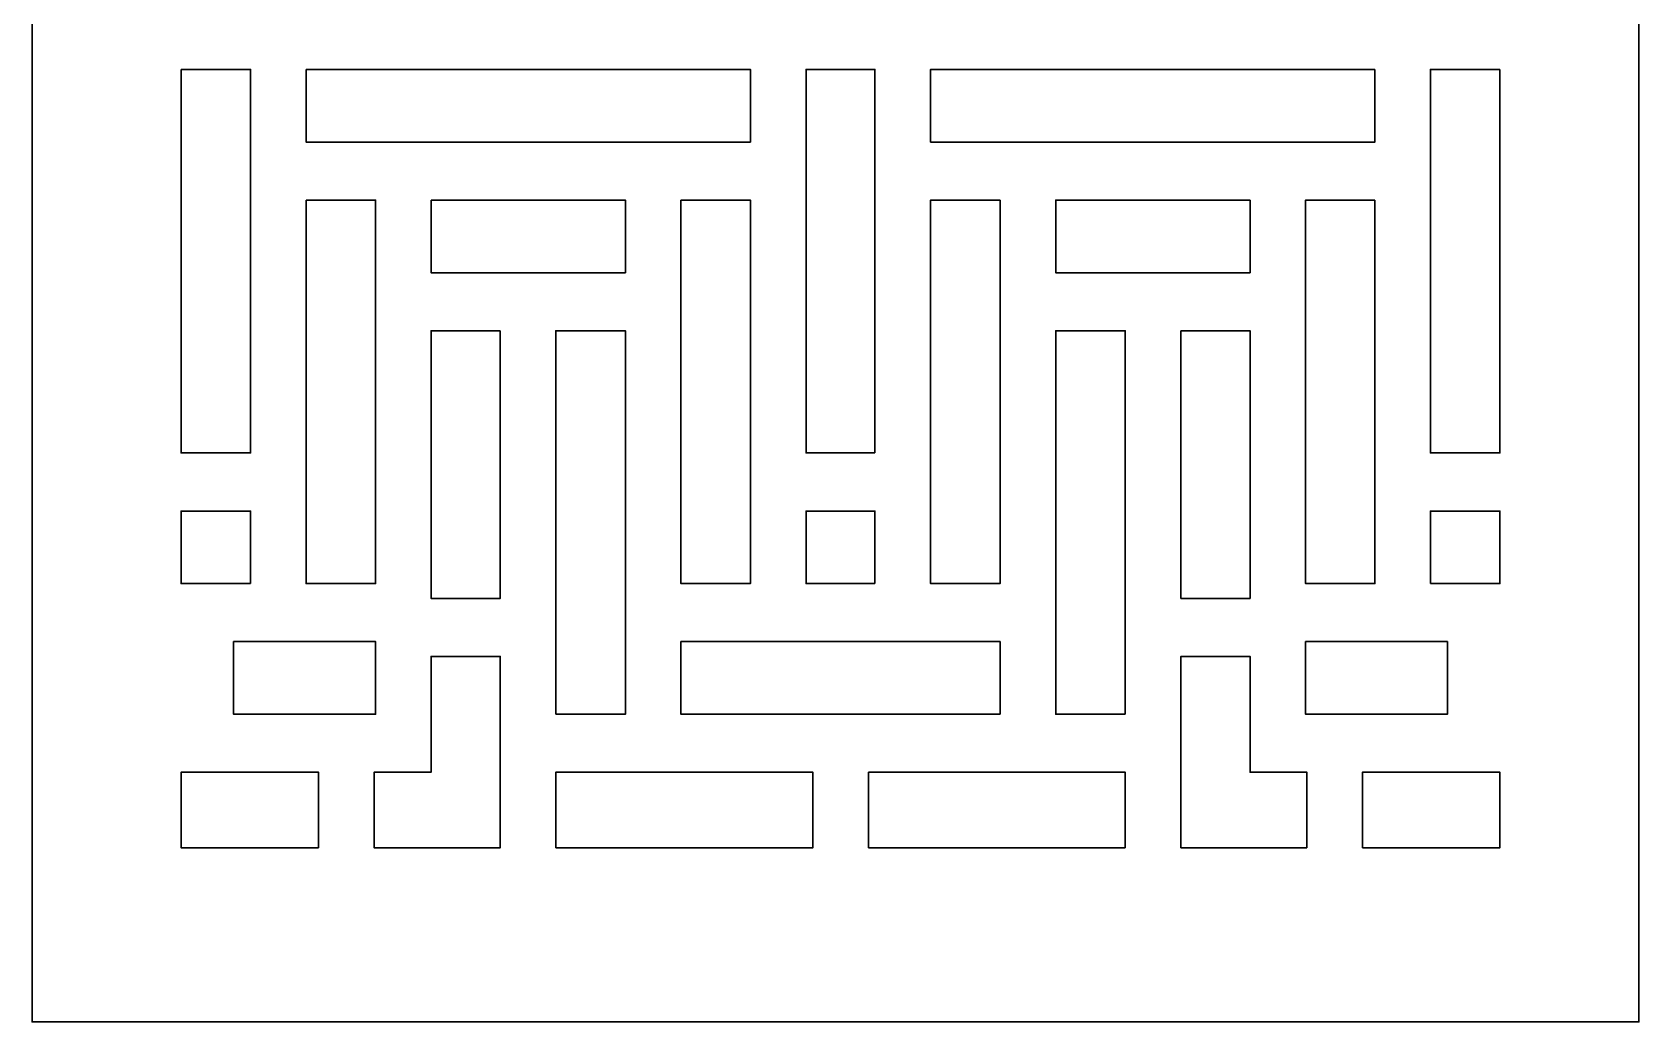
# Model space of a CAD drawing. Header units: centimetres. Extents: x -16.3 to -9.2, y -9 to 9.
# Drawn here: x -16.35 to -9.23, y -9 to -4.62 of the extents above; entities that cross this region are included whole.
import ezdxf

# ---------------------------------------------------------------- set-up
doc = ezdxf.new("R2010")
doc.units = ezdxf.units.CM
doc.header["$MEASUREMENT"] = 0
doc.layers.add('layer 1', color=7, linetype='Continuous')

msp = doc.modelspace()

# ---------------------------------------------------------------- linework, layer by layer
at = {"layer": 'layer 1', "color": 250, "lineweight": 30}
for points, knots in [([(-9.22913, 9.00077), (-9.22913, 9.00077), (-9.22913, 7.89563), (-9.22913, 7.89563), (-9.22913, 7.89563), (-9.22913, 7.89563), (-9.22913, 7.63848), (-9.22913, 7.63848), (-9.22913, 7.63848), (-9.22913, 7.63848), (-9.22913, 7.31703), (-9.22913, 7.31703), (-9.22913, 7.31703), (-9.22913, 7.31703), (-9.22913, 7.05987), (-9.22913, 7.05987), (-9.22913, 7.05987), (-9.22913, 7.05987), (-9.22913, 4.58731), (-9.22913, 4.58731), (-9.22913, 4.58731), (-9.22913, 4.58731), (-9.22913, 4.33015), (-9.22913, 4.33015), (-9.22913, 4.33015), (-9.22913, 4.33015), (-9.22913, 4.00871), (-9.22913, 4.00871), (-9.22913, 4.00871), (-9.22913, 4.00871), (-9.22913, 3.75155), (-9.22913, 3.75155), (-9.22913, 3.75155), (-9.22913, 3.75155), (-9.22913, -3.94676), (-9.22913, -3.94676), (-9.22913, -3.94676), (-9.22913, -3.94676), (-9.22913, -4.20392), (-9.22913, -4.20392), (-9.22913, -4.20392), (-9.22913, -4.20392), (-9.22913, -4.52537), (-9.22913, -4.52537), (-9.22913, -4.52537), (-9.22913, -4.52537), (-9.22913, -4.78252), (-9.22913, -4.78252), (-9.22913, -4.78252), (-9.22913, -4.78252), (-9.22913, -7.05933), (-9.22913, -7.05933), (-9.22913, -7.05933), (-9.22913, -7.05933), (-9.22913, -7.31649), (-9.22913, -7.31649), (-9.22913, -7.31649), (-9.22913, -7.31649), (-9.22913, -7.63793), (-9.22913, -7.63793), (-9.22913, -7.63793), (-9.22913, -7.63793), (-9.22913, -7.89509), (-9.22913, -7.89509), (-9.22913, -7.89509), (-9.22913, -7.89509), (-9.22913, -9.00022), (-9.22913, -9.00022), (-9.22913, -9.00022), (-9.22913, -9.00022), (-12.78405, -9.00022), (-12.78405, -9.00022), (-12.78405, -9.00022), (-12.78405, -9.00022), (-12.79054, -9.00022), (-12.79054, -9.00022), (-12.79054, -9.00022), (-12.79054, -9.00022), (-16.34546, -9.00022), (-16.34546, -9.00022), (-16.34546, -9.00022), (-16.34546, -9.00022), (-16.34546, -7.89509), (-16.34546, -7.89509), (-16.34546, -7.89509), (-16.34546, -7.89509), (-16.34546, -7.63793), (-16.34546, -7.63793), (-16.34546, -7.63793), (-16.34546, -7.63793), (-16.34546, -7.31649), (-16.34546, -7.31649), (-16.34546, -7.31649), (-16.34546, -7.31649), (-16.34546, -7.05933), (-16.34546, -7.05933), (-16.34546, -7.05933), (-16.34546, -7.05933), (-16.34546, -4.78252), (-16.34546, -4.78252), (-16.34546, -4.78252), (-16.34546, -4.78252), (-16.34546, -4.52537), (-16.34546, -4.52537), (-16.34546, -4.52537), (-16.34546, -4.52537), (-16.34546, -4.20392), (-16.34546, -4.20392), (-16.34546, -4.20392), (-16.34546, -4.20392), (-16.34546, -3.94676), (-16.34546, -3.94676), (-16.34546, -3.94676), (-16.34546, -3.94676), (-16.34546, 3.75155), (-16.34546, 3.75155), (-16.34546, 3.75155), (-16.34546, 3.75155), (-16.34546, 4.00871), (-16.34546, 4.00871), (-16.34546, 4.00871), (-16.34546, 4.00871), (-16.34546, 4.33015), (-16.34546, 4.33015), (-16.34546, 4.33015), (-16.34546, 4.33015), (-16.34546, 4.58731), (-16.34546, 4.58731), (-16.34546, 4.58731), (-16.34546, 4.58731), (-16.34546, 7.05987), (-16.34546, 7.05987), (-16.34546, 7.05987), (-16.34546, 7.05987), (-16.34546, 7.31703), (-16.34546, 7.31703), (-16.34546, 7.31703), (-16.34546, 7.31703), (-16.34546, 7.63848), (-16.34546, 7.63848), (-16.34546, 7.63848), (-16.34546, 7.63848), (-16.34546, 7.89563), (-16.34546, 7.89563), (-16.34546, 7.89563), (-16.34546, 7.89563), (-16.34546, 9.00077), (-16.34546, 9.00077), (-16.34546, 9.00077), (-16.34546, 9.00077), (-12.79054, 9.00077), (-12.79054, 9.00077), (-12.79054, 9.00077), (-12.79054, 9.00077), (-12.78405, 9.00077), (-12.78405, 9.00077), (-12.78405, 9.00077), (-12.78405, 9.00077), (-9.22913, 9.00077), (-9.22913, 9.00077)], [0, 0, 0, 0, 0.0243902, 0.0243902, 0.0243902, 0.0243902, 0.0487805, 0.0487805, 0.0487805, 0.0487805, 0.0731707, 0.0731707, 0.0731707, 0.0731707, 0.097561, 0.097561, 0.097561, 0.097561, 0.1219512, 0.1219512, 0.1219512, 0.1219512, 0.1463415, 0.1463415, 0.1463415, 0.1463415, 0.1707317, 0.1707317, 0.1707317, 0.1707317, 0.195122, 0.195122, 0.195122, 0.195122, 0.2195122, 0.2195122, 0.2195122, 0.2195122, 0.2439024, 0.2439024, 0.2439024, 0.2439024, 0.2682927, 0.2682927, 0.2682927, 0.2682927, 0.2926829, 0.2926829, 0.2926829, 0.2926829, 0.3170732, 0.3170732, 0.3170732, 0.3170732, 0.3414634, 0.3414634, 0.3414634, 0.3414634, 0.3658537, 0.3658537, 0.3658537, 0.3658537, 0.3902439, 0.3902439, 0.3902439, 0.3902439, 0.4146341, 0.4146341, 0.4146341, 0.4146341, 0.4390244, 0.4390244, 0.4390244, 0.4390244, 0.4634146, 0.4634146, 0.4634146, 0.4634146, 0.4878049, 0.4878049, 0.4878049, 0.4878049, 0.5121951, 0.5121951, 0.5121951, 0.5121951, 0.5365854, 0.5365854, 0.5365854, 0.5365854, 0.5609756, 0.5609756, 0.5609756, 0.5609756, 0.5853659, 0.5853659, 0.5853659, 0.5853659, 0.6097561, 0.6097561, 0.6097561, 0.6097561, 0.6341463, 0.6341463, 0.6341463, 0.6341463, 0.6585366, 0.6585366, 0.6585366, 0.6585366, 0.6829268, 0.6829268, 0.6829268, 0.6829268, 0.7073171, 0.7073171, 0.7073171, 0.7073171, 0.7317073, 0.7317073, 0.7317073, 0.7317073, 0.7560976, 0.7560976, 0.7560976, 0.7560976, 0.7804878, 0.7804878, 0.7804878, 0.7804878, 0.804878, 0.804878, 0.804878, 0.804878, 0.8292683, 0.8292683, 0.8292683, 0.8292683, 0.8536585, 0.8536585, 0.8536585, 0.8536585, 0.8780488, 0.8780488, 0.8780488, 0.8780488, 0.902439, 0.902439, 0.902439, 0.902439, 0.9268293, 0.9268293, 0.9268293, 0.9268293, 0.9512195, 0.9512195, 0.9512195, 0.9512195, 1, 1, 1, 1]), ([(-15.68569, -4.78252), (-15.68569, -4.78252), (-15.68569, -6.48072), (-15.68569, -6.48072), (-15.68569, -6.48072), (-15.68569, -6.48072), (-15.37807, -6.48072), (-15.37807, -6.48072), (-15.37807, -6.48072), (-15.37807, -6.48072), (-15.37807, -4.78252), (-15.37807, -4.78252), (-15.37807, -4.78252), (-15.37807, -4.78252), (-15.68569, -4.78252), (-15.68569, -4.78252)], [0, 0, 0, 0, 0.2, 0.2, 0.2, 0.2, 0.4, 0.4, 0.4, 0.4, 0.6, 0.6, 0.6, 0.6, 1, 1, 1, 1]), ([(-15.13184, -4.78252), (-15.13184, -4.78252), (-15.13184, -5.10397), (-15.13184, -5.10397), (-15.13184, -5.10397), (-15.13184, -5.10397), (-13.16395, -5.10397), (-13.16395, -5.10397), (-13.16395, -5.10397), (-13.16395, -5.10397), (-13.16395, -4.78252), (-13.16395, -4.78252), (-13.16395, -4.78252), (-13.16395, -4.78252), (-14.02606, -4.78252), (-14.02606, -4.78252), (-14.02606, -4.78252), (-14.02606, -4.78252), (-14.27229, -4.78252), (-14.27229, -4.78252), (-14.27229, -4.78252), (-14.27229, -4.78252), (-15.13184, -4.78252), (-15.13184, -4.78252)], [0, 0, 0, 0, 0.1428571, 0.1428571, 0.1428571, 0.1428571, 0.2857143, 0.2857143, 0.2857143, 0.2857143, 0.4285714, 0.4285714, 0.4285714, 0.4285714, 0.5714286, 0.5714286, 0.5714286, 0.5714286, 0.7142857, 0.7142857, 0.7142857, 0.7142857, 1, 1, 1, 1]), ([(-12.61235, -6.48072), (-12.61235, -6.48072), (-12.61235, -5.36113), (-12.61235, -5.36113), (-12.61235, -5.36113), (-12.61235, -5.36113), (-12.61299, -5.36113), (-12.61299, -5.36113), (-12.61299, -5.36113), (-12.61299, -5.36113), (-12.61299, -5.10397), (-12.61299, -5.10397), (-12.61299, -5.10397), (-12.61299, -5.10397), (-12.61235, -5.10397), (-12.61235, -5.10397), (-12.61235, -5.10397), (-12.61235, -5.10397), (-12.61235, -4.78252), (-12.61235, -4.78252), (-12.61235, -4.78252), (-12.61235, -4.78252), (-12.91772, -4.78252), (-12.91772, -4.78252), (-12.91772, -4.78252), (-12.91772, -4.78252), (-12.91772, -5.10397), (-12.91772, -5.10397), (-12.91772, -5.10397), (-12.91772, -5.10397), (-12.91708, -5.10397), (-12.91708, -5.10397), (-12.91708, -5.10397), (-12.91708, -5.10397), (-12.91708, -5.36113), (-12.91708, -5.36113), (-12.91708, -5.36113), (-12.91708, -5.36113), (-12.91772, -5.36113), (-12.91772, -5.36113), (-12.91772, -5.36113), (-12.91772, -5.36113), (-12.91772, -6.48072), (-12.91772, -6.48072), (-12.91772, -6.48072), (-12.91772, -6.48072), (-12.61235, -6.48072), (-12.61235, -6.48072)], [0, 0, 0, 0, 0.0769231, 0.0769231, 0.0769231, 0.0769231, 0.1538462, 0.1538462, 0.1538462, 0.1538462, 0.2307692, 0.2307692, 0.2307692, 0.2307692, 0.3076923, 0.3076923, 0.3076923, 0.3076923, 0.3846154, 0.3846154, 0.3846154, 0.3846154, 0.4615385, 0.4615385, 0.4615385, 0.4615385, 0.5384615, 0.5384615, 0.5384615, 0.5384615, 0.6153846, 0.6153846, 0.6153846, 0.6153846, 0.6923077, 0.6923077, 0.6923077, 0.6923077, 0.7692308, 0.7692308, 0.7692308, 0.7692308, 0.8461538, 0.8461538, 0.8461538, 0.8461538, 1, 1, 1, 1]), ([(-10.39823, -4.78252), (-10.39823, -4.78252), (-10.39823, -5.10397), (-10.39823, -5.10397), (-10.39823, -5.10397), (-10.39823, -5.10397), (-12.36612, -5.10397), (-12.36612, -5.10397), (-12.36612, -5.10397), (-12.36612, -5.10397), (-12.36612, -4.78252), (-12.36612, -4.78252), (-12.36612, -4.78252), (-12.36612, -4.78252), (-11.504, -4.78252), (-11.504, -4.78252), (-11.504, -4.78252), (-11.504, -4.78252), (-11.25777, -4.78252), (-11.25777, -4.78252), (-11.25777, -4.78252), (-11.25777, -4.78252), (-10.39823, -4.78252), (-10.39823, -4.78252)], [0, 0, 0, 0, 0.1428571, 0.1428571, 0.1428571, 0.1428571, 0.2857143, 0.2857143, 0.2857143, 0.2857143, 0.4285714, 0.4285714, 0.4285714, 0.4285714, 0.5714286, 0.5714286, 0.5714286, 0.5714286, 0.7142857, 0.7142857, 0.7142857, 0.7142857, 1, 1, 1, 1]), ([(-9.84437, -4.78252), (-9.84437, -4.78252), (-9.84437, -6.48072), (-9.84437, -6.48072), (-9.84437, -6.48072), (-9.84437, -6.48072), (-10.152, -6.48072), (-10.152, -6.48072), (-10.152, -6.48072), (-10.152, -6.48072), (-10.152, -4.78252), (-10.152, -4.78252), (-10.152, -4.78252), (-10.152, -4.78252), (-9.84437, -4.78252), (-9.84437, -4.78252)], [0, 0, 0, 0, 0.2, 0.2, 0.2, 0.2, 0.4, 0.4, 0.4, 0.4, 0.6, 0.6, 0.6, 0.6, 1, 1, 1, 1]), ([(-15.13184, -5.36113), (-15.13184, -5.36113), (-15.13184, -7.05933), (-15.13184, -7.05933), (-15.13184, -7.05933), (-15.13184, -7.05933), (-14.82454, -7.05933), (-14.82454, -7.05933), (-14.82454, -7.05933), (-14.82454, -7.05933), (-14.82454, -5.36113), (-14.82454, -5.36113), (-14.82454, -5.36113), (-14.82454, -5.36113), (-15.13184, -5.36113), (-15.13184, -5.36113)], [0, 0, 0, 0, 0.2, 0.2, 0.2, 0.2, 0.4, 0.4, 0.4, 0.4, 0.6, 0.6, 0.6, 0.6, 1, 1, 1, 1]), ([(-14.57863, -5.36113), (-14.57863, -5.36113), (-14.57863, -5.68257), (-14.57863, -5.68257), (-14.57863, -5.68257), (-14.57863, -5.68257), (-13.71812, -5.68257), (-13.71812, -5.68257), (-13.71812, -5.68257), (-13.71812, -5.68257), (-13.71812, -5.36113), (-13.71812, -5.36113), (-13.71812, -5.36113), (-13.71812, -5.36113), (-14.57863, -5.36113), (-14.57863, -5.36113)], [0, 0, 0, 0, 0.2, 0.2, 0.2, 0.2, 0.4, 0.4, 0.4, 0.4, 0.6, 0.6, 0.6, 0.6, 1, 1, 1, 1]), ([(-13.47189, -5.36113), (-13.47189, -5.36113), (-13.47189, -7.05933), (-13.47189, -7.05933), (-13.47189, -7.05933), (-13.47189, -7.05933), (-13.16395, -7.05933), (-13.16395, -7.05933), (-13.16395, -7.05933), (-13.16395, -7.05933), (-13.16395, -5.36113), (-13.16395, -5.36113), (-13.16395, -5.36113), (-13.16395, -5.36113), (-13.47189, -5.36113), (-13.47189, -5.36113)], [0, 0, 0, 0, 0.2, 0.2, 0.2, 0.2, 0.4, 0.4, 0.4, 0.4, 0.6, 0.6, 0.6, 0.6, 1, 1, 1, 1]), ([(-12.05817, -5.36113), (-12.05817, -5.36113), (-12.05817, -7.05933), (-12.05817, -7.05933), (-12.05817, -7.05933), (-12.05817, -7.05933), (-12.36612, -7.05933), (-12.36612, -7.05933), (-12.36612, -7.05933), (-12.36612, -7.05933), (-12.36612, -5.36113), (-12.36612, -5.36113), (-12.36612, -5.36113), (-12.36612, -5.36113), (-12.05817, -5.36113), (-12.05817, -5.36113)], [0, 0, 0, 0, 0.2, 0.2, 0.2, 0.2, 0.4, 0.4, 0.4, 0.4, 0.6, 0.6, 0.6, 0.6, 1, 1, 1, 1]), ([(-10.95143, -5.36113), (-10.95143, -5.36113), (-10.95143, -5.68257), (-10.95143, -5.68257), (-10.95143, -5.68257), (-10.95143, -5.68257), (-11.81195, -5.68257), (-11.81195, -5.68257), (-11.81195, -5.68257), (-11.81195, -5.68257), (-11.81195, -5.36113), (-11.81195, -5.36113), (-11.81195, -5.36113), (-11.81195, -5.36113), (-10.95143, -5.36113), (-10.95143, -5.36113)], [0, 0, 0, 0, 0.2, 0.2, 0.2, 0.2, 0.4, 0.4, 0.4, 0.4, 0.6, 0.6, 0.6, 0.6, 1, 1, 1, 1]), ([(-10.39823, -5.36113), (-10.39823, -5.36113), (-10.39823, -7.05933), (-10.39823, -7.05933), (-10.39823, -7.05933), (-10.39823, -7.05933), (-10.70553, -7.05933), (-10.70553, -7.05933), (-10.70553, -7.05933), (-10.70553, -7.05933), (-10.70553, -5.36113), (-10.70553, -5.36113), (-10.70553, -5.36113), (-10.70553, -5.36113), (-10.39823, -5.36113), (-10.39823, -5.36113)], [0, 0, 0, 0, 0.2, 0.2, 0.2, 0.2, 0.4, 0.4, 0.4, 0.4, 0.6, 0.6, 0.6, 0.6, 1, 1, 1, 1]), ([(-14.27229, -5.93973), (-14.27229, -5.93973), (-14.57863, -5.93973), (-14.57863, -5.93973), (-14.57863, -5.93973), (-14.57863, -5.93973), (-14.57863, -7.1249), (-14.57863, -7.1249), (-14.57863, -7.1249), (-14.57863, -7.1249), (-14.27229, -7.1249), (-14.27229, -7.1249), (-14.27229, -7.1249), (-14.27229, -7.1249), (-14.27229, -5.93973), (-14.27229, -5.93973)], [0, 0, 0, 0, 0.2, 0.2, 0.2, 0.2, 0.4, 0.4, 0.4, 0.4, 0.6, 0.6, 0.6, 0.6, 1, 1, 1, 1]), ([(-14.02606, -7.63793), (-14.02606, -7.63793), (-13.71812, -7.63793), (-13.71812, -7.63793), (-13.71812, -7.63793), (-13.71812, -7.63793), (-13.71812, -7.51964), (-13.71812, -7.51964), (-13.71812, -7.51964), (-13.71812, -7.51964), (-13.71812, -7.31649), (-13.71812, -7.31649), (-13.71812, -7.31649), (-13.71812, -7.31649), (-13.71812, -7.05933), (-13.71812, -7.05933), (-13.71812, -7.05933), (-13.71812, -7.05933), (-13.71812, -5.93973), (-13.71812, -5.93973), (-13.71812, -5.93973), (-13.71812, -5.93973), (-14.02606, -5.93973), (-14.02606, -5.93973), (-14.02606, -5.93973), (-14.02606, -5.93973), (-14.02606, -7.63793), (-14.02606, -7.63793)], [0, 0, 0, 0, 0.125, 0.125, 0.125, 0.125, 0.25, 0.25, 0.25, 0.25, 0.375, 0.375, 0.375, 0.375, 0.5, 0.5, 0.5, 0.5, 0.625, 0.625, 0.625, 0.625, 0.75, 0.75, 0.75, 0.75, 1, 1, 1, 1]), ([(-11.504, -7.63793), (-11.504, -7.63793), (-11.81195, -7.63793), (-11.81195, -7.63793), (-11.81195, -7.63793), (-11.81195, -7.63793), (-11.81195, -7.51964), (-11.81195, -7.51964), (-11.81195, -7.51964), (-11.81195, -7.51964), (-11.81195, -7.31649), (-11.81195, -7.31649), (-11.81195, -7.31649), (-11.81195, -7.31649), (-11.81195, -7.05933), (-11.81195, -7.05933), (-11.81195, -7.05933), (-11.81195, -7.05933), (-11.81195, -5.93973), (-11.81195, -5.93973), (-11.81195, -5.93973), (-11.81195, -5.93973), (-11.504, -5.93973), (-11.504, -5.93973), (-11.504, -5.93973), (-11.504, -5.93973), (-11.504, -7.63793), (-11.504, -7.63793)], [0, 0, 0, 0, 0.125, 0.125, 0.125, 0.125, 0.25, 0.25, 0.25, 0.25, 0.375, 0.375, 0.375, 0.375, 0.5, 0.5, 0.5, 0.5, 0.625, 0.625, 0.625, 0.625, 0.75, 0.75, 0.75, 0.75, 1, 1, 1, 1]), ([(-11.25777, -5.93973), (-11.25777, -5.93973), (-10.95143, -5.93973), (-10.95143, -5.93973), (-10.95143, -5.93973), (-10.95143, -5.93973), (-10.95143, -7.1249), (-10.95143, -7.1249), (-10.95143, -7.1249), (-10.95143, -7.1249), (-11.25777, -7.1249), (-11.25777, -7.1249), (-11.25777, -7.1249), (-11.25777, -7.1249), (-11.25777, -5.93973), (-11.25777, -5.93973)], [0, 0, 0, 0, 0.2, 0.2, 0.2, 0.2, 0.4, 0.4, 0.4, 0.4, 0.6, 0.6, 0.6, 0.6, 1, 1, 1, 1]), ([(-15.37807, -7.05933), (-15.37807, -7.05933), (-15.37807, -6.73788), (-15.37807, -6.73788), (-15.37807, -6.73788), (-15.37807, -6.73788), (-15.68569, -6.73788), (-15.68569, -6.73788), (-15.68569, -6.73788), (-15.68569, -6.73788), (-15.68569, -7.05933), (-15.68569, -7.05933), (-15.68569, -7.05933), (-15.68569, -7.05933), (-15.37807, -7.05933), (-15.37807, -7.05933)], [0, 0, 0, 0, 0.2, 0.2, 0.2, 0.2, 0.4, 0.4, 0.4, 0.4, 0.6, 0.6, 0.6, 0.6, 1, 1, 1, 1]), ([(-12.61235, -7.05933), (-12.61235, -7.05933), (-12.61235, -6.73788), (-12.61235, -6.73788), (-12.61235, -6.73788), (-12.61235, -6.73788), (-12.91772, -6.73788), (-12.91772, -6.73788), (-12.91772, -6.73788), (-12.91772, -6.73788), (-12.91772, -7.05933), (-12.91772, -7.05933), (-12.91772, -7.05933), (-12.91772, -7.05933), (-12.61235, -7.05933), (-12.61235, -7.05933)], [0, 0, 0, 0, 0.2, 0.2, 0.2, 0.2, 0.4, 0.4, 0.4, 0.4, 0.6, 0.6, 0.6, 0.6, 1, 1, 1, 1]), ([(-10.152, -7.05933), (-10.152, -7.05933), (-10.152, -6.73788), (-10.152, -6.73788), (-10.152, -6.73788), (-10.152, -6.73788), (-9.84437, -6.73788), (-9.84437, -6.73788), (-9.84437, -6.73788), (-9.84437, -6.73788), (-9.84437, -7.05933), (-9.84437, -7.05933), (-9.84437, -7.05933), (-9.84437, -7.05933), (-10.152, -7.05933), (-10.152, -7.05933)], [0, 0, 0, 0, 0.2, 0.2, 0.2, 0.2, 0.4, 0.4, 0.4, 0.4, 0.6, 0.6, 0.6, 0.6, 1, 1, 1, 1]), ([(-15.13184, -7.31649), (-15.13184, -7.31649), (-15.37807, -7.31649), (-15.37807, -7.31649), (-15.37807, -7.31649), (-15.37807, -7.31649), (-15.45328, -7.31649), (-15.45328, -7.31649), (-15.45328, -7.31649), (-15.45328, -7.31649), (-15.45328, -7.63793), (-15.45328, -7.63793), (-15.45328, -7.63793), (-15.45328, -7.63793), (-14.82454, -7.63793), (-14.82454, -7.63793), (-14.82454, -7.63793), (-14.82454, -7.63793), (-14.82454, -7.31649), (-14.82454, -7.31649), (-14.82454, -7.31649), (-14.82454, -7.31649), (-15.13184, -7.31649), (-15.13184, -7.31649)], [0, 0, 0, 0, 0.1428571, 0.1428571, 0.1428571, 0.1428571, 0.2857143, 0.2857143, 0.2857143, 0.2857143, 0.4285714, 0.4285714, 0.4285714, 0.4285714, 0.5714286, 0.5714286, 0.5714286, 0.5714286, 0.7142857, 0.7142857, 0.7142857, 0.7142857, 1, 1, 1, 1]), ([(-12.05817, -7.63793), (-12.05817, -7.63793), (-12.05817, -7.31649), (-12.05817, -7.31649), (-12.05817, -7.31649), (-12.05817, -7.31649), (-13.47189, -7.31649), (-13.47189, -7.31649), (-13.47189, -7.31649), (-13.47189, -7.31649), (-13.47189, -7.63793), (-13.47189, -7.63793), (-13.47189, -7.63793), (-13.47189, -7.63793), (-12.05817, -7.63793), (-12.05817, -7.63793)], [0, 0, 0, 0, 0.2, 0.2, 0.2, 0.2, 0.4, 0.4, 0.4, 0.4, 0.6, 0.6, 0.6, 0.6, 1, 1, 1, 1]), ([(-10.39823, -7.31649), (-10.39823, -7.31649), (-10.152, -7.31649), (-10.152, -7.31649), (-10.152, -7.31649), (-10.152, -7.31649), (-10.07678, -7.31649), (-10.07678, -7.31649), (-10.07678, -7.31649), (-10.07678, -7.31649), (-10.07678, -7.63793), (-10.07678, -7.63793), (-10.07678, -7.63793), (-10.07678, -7.63793), (-10.70553, -7.63793), (-10.70553, -7.63793), (-10.70553, -7.63793), (-10.70553, -7.63793), (-10.70553, -7.31649), (-10.70553, -7.31649), (-10.70553, -7.31649), (-10.70553, -7.31649), (-10.39823, -7.31649), (-10.39823, -7.31649)], [0, 0, 0, 0, 0.1428571, 0.1428571, 0.1428571, 0.1428571, 0.2857143, 0.2857143, 0.2857143, 0.2857143, 0.4285714, 0.4285714, 0.4285714, 0.4285714, 0.5714286, 0.5714286, 0.5714286, 0.5714286, 0.7142857, 0.7142857, 0.7142857, 0.7142857, 1, 1, 1, 1]), ([(-14.27229, -8.1635), (-14.27229, -8.1635), (-14.27229, -8.22907), (-14.27229, -8.22907), (-14.27229, -8.22907), (-14.27229, -8.22907), (-14.83064, -8.22907), (-14.83064, -8.22907), (-14.83064, -8.22907), (-14.83064, -8.22907), (-14.83064, -7.89509), (-14.83064, -7.89509), (-14.83064, -7.89509), (-14.83064, -7.89509), (-14.82454, -7.89509), (-14.82454, -7.89509), (-14.82454, -7.89509), (-14.82454, -7.89509), (-14.57863, -7.89509), (-14.57863, -7.89509), (-14.57863, -7.89509), (-14.57863, -7.89509), (-14.57863, -7.63793), (-14.57863, -7.63793), (-14.57863, -7.63793), (-14.57863, -7.63793), (-14.57863, -7.38206), (-14.57863, -7.38206), (-14.57863, -7.38206), (-14.57863, -7.38206), (-14.27229, -7.38206), (-14.27229, -7.38206), (-14.27229, -7.38206), (-14.27229, -7.38206), (-14.27229, -7.63793), (-14.27229, -7.63793), (-14.27229, -7.63793), (-14.27229, -7.63793), (-14.27229, -7.89509), (-14.27229, -7.89509), (-14.27229, -7.89509), (-14.27229, -7.89509), (-14.27229, -8.0661), (-14.27229, -8.0661), (-14.27229, -8.0661), (-14.27229, -8.0661), (-14.27229, -8.1635), (-14.27229, -8.1635)], [0, 0, 0, 0, 0.0769231, 0.0769231, 0.0769231, 0.0769231, 0.1538462, 0.1538462, 0.1538462, 0.1538462, 0.2307692, 0.2307692, 0.2307692, 0.2307692, 0.3076923, 0.3076923, 0.3076923, 0.3076923, 0.3846154, 0.3846154, 0.3846154, 0.3846154, 0.4615385, 0.4615385, 0.4615385, 0.4615385, 0.5384615, 0.5384615, 0.5384615, 0.5384615, 0.6153846, 0.6153846, 0.6153846, 0.6153846, 0.6923077, 0.6923077, 0.6923077, 0.6923077, 0.7692308, 0.7692308, 0.7692308, 0.7692308, 0.8461538, 0.8461538, 0.8461538, 0.8461538, 1, 1, 1, 1]), ([(-11.25777, -8.22907), (-11.25777, -8.22907), (-11.25777, -7.89509), (-11.25777, -7.89509), (-11.25777, -7.89509), (-11.25777, -7.89509), (-11.25777, -7.63793), (-11.25777, -7.63793), (-11.25777, -7.63793), (-11.25777, -7.63793), (-11.25777, -7.38206), (-11.25777, -7.38206), (-11.25777, -7.38206), (-11.25777, -7.38206), (-10.95143, -7.38206), (-10.95143, -7.38206), (-10.95143, -7.38206), (-10.95143, -7.38206), (-10.95143, -7.63793), (-10.95143, -7.63793), (-10.95143, -7.63793), (-10.95143, -7.63793), (-10.95143, -7.89509), (-10.95143, -7.89509), (-10.95143, -7.89509), (-10.95143, -7.89509), (-10.70553, -7.89509), (-10.70553, -7.89509), (-10.70553, -7.89509), (-10.70553, -7.89509), (-10.69942, -7.89509), (-10.69942, -7.89509), (-10.69942, -7.89509), (-10.69942, -7.89509), (-10.69974, -8.22907), (-10.69974, -8.22907), (-10.69974, -8.22907), (-10.69974, -8.22907), (-11.25777, -8.22907), (-11.25777, -8.22907)], [0, 0, 0, 0, 0.0909091, 0.0909091, 0.0909091, 0.0909091, 0.1818182, 0.1818182, 0.1818182, 0.1818182, 0.2727273, 0.2727273, 0.2727273, 0.2727273, 0.3636364, 0.3636364, 0.3636364, 0.3636364, 0.4545455, 0.4545455, 0.4545455, 0.4545455, 0.5454545, 0.5454545, 0.5454545, 0.5454545, 0.6363636, 0.6363636, 0.6363636, 0.6363636, 0.7272727, 0.7272727, 0.7272727, 0.7272727, 0.8181818, 0.8181818, 0.8181818, 0.8181818, 1, 1, 1, 1]), ([(-15.07687, -8.22907), (-15.07687, -8.22907), (-15.68569, -8.22907), (-15.68569, -8.22907), (-15.68569, -8.22907), (-15.68569, -8.22907), (-15.68569, -7.89509), (-15.68569, -7.89509), (-15.68569, -7.89509), (-15.68569, -7.89509), (-15.07687, -7.89509), (-15.07687, -7.89509), (-15.07687, -7.89509), (-15.07687, -7.89509), (-15.07687, -8.22907), (-15.07687, -8.22907)], [0, 0, 0, 0, 0.2, 0.2, 0.2, 0.2, 0.4, 0.4, 0.4, 0.4, 0.6, 0.6, 0.6, 0.6, 1, 1, 1, 1]), ([(-14.02606, -8.22907), (-14.02606, -8.22907), (-14.02606, -8.1635), (-14.02606, -8.1635), (-14.02606, -8.1635), (-14.02606, -8.1635), (-14.02606, -8.0661), (-14.02606, -8.0661), (-14.02606, -8.0661), (-14.02606, -8.0661), (-14.02606, -7.89509), (-14.02606, -7.89509), (-14.02606, -7.89509), (-14.02606, -7.89509), (-13.45678, -7.89509), (-13.45678, -7.89509), (-13.45678, -7.89509), (-13.45678, -7.89509), (-12.88718, -7.89509), (-12.88718, -7.89509), (-12.88718, -7.89509), (-12.88718, -7.89509), (-12.88718, -8.22907), (-12.88718, -8.22907), (-12.88718, -8.22907), (-12.88718, -8.22907), (-14.02606, -8.22907), (-14.02606, -8.22907)], [0, 0, 0, 0, 0.125, 0.125, 0.125, 0.125, 0.25, 0.25, 0.25, 0.25, 0.375, 0.375, 0.375, 0.375, 0.5, 0.5, 0.5, 0.5, 0.625, 0.625, 0.625, 0.625, 0.75, 0.75, 0.75, 0.75, 1, 1, 1, 1]), ([(-11.504, -8.22907), (-11.504, -8.22907), (-12.64095, -8.22907), (-12.64095, -8.22907), (-12.64095, -8.22907), (-12.64095, -8.22907), (-12.64095, -7.89509), (-12.64095, -7.89509), (-12.64095, -7.89509), (-12.64095, -7.89509), (-11.504, -7.89509), (-11.504, -7.89509), (-11.504, -7.89509), (-11.504, -7.89509), (-11.504, -8.22907), (-11.504, -8.22907)], [0, 0, 0, 0, 0.2, 0.2, 0.2, 0.2, 0.4, 0.4, 0.4, 0.4, 0.6, 0.6, 0.6, 0.6, 1, 1, 1, 1]), ([(-10.45384, -8.22907), (-10.45384, -8.22907), (-10.45384, -8.13103), (-10.45384, -8.13103), (-10.45384, -8.13103), (-10.45384, -8.13103), (-10.45319, -8.13103), (-10.45319, -8.13103), (-10.45319, -8.13103), (-10.45319, -8.13103), (-10.45319, -7.89509), (-10.45319, -7.89509), (-10.45319, -7.89509), (-10.45319, -7.89509), (-9.84437, -7.89509), (-9.84437, -7.89509), (-9.84437, -7.89509), (-9.84437, -7.89509), (-9.84437, -8.22907), (-9.84437, -8.22907), (-9.84437, -8.22907), (-9.84437, -8.22907), (-10.45384, -8.22907), (-10.45384, -8.22907)], [0, 0, 0, 0, 0.1428571, 0.1428571, 0.1428571, 0.1428571, 0.2857143, 0.2857143, 0.2857143, 0.2857143, 0.4285714, 0.4285714, 0.4285714, 0.4285714, 0.5714286, 0.5714286, 0.5714286, 0.5714286, 0.7142857, 0.7142857, 0.7142857, 0.7142857, 1, 1, 1, 1])]:
    msp.add_open_spline(points, degree=3, knots=knots, dxfattribs=at)

doc.saveas('drawing.dxf')
